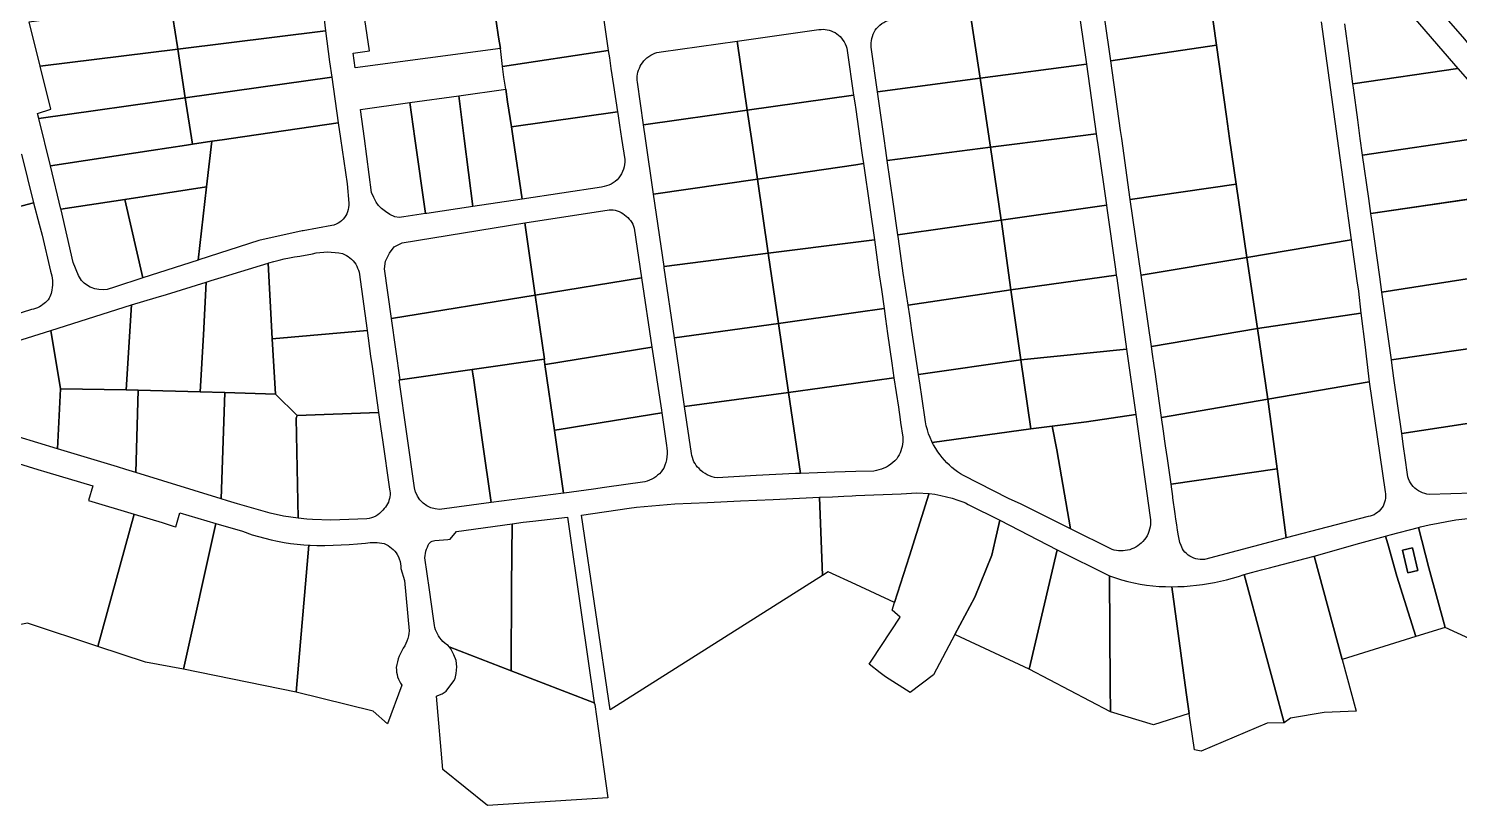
# Model space of a CAD drawing. Header units: metres. Extents: x 3 to 1005126, y 39 to 4383651.
# Drawn here: x 488626.3 to 489110.1, y 4357070 to 4357332.5 of the extents above; entities that cross this region are included whole.
import ezdxf

# ---------------------------------------------------------------- set-up
doc = ezdxf.new("R2010")
doc.units = ezdxf.units.M
doc.header["$MEASUREMENT"] = 0
doc.layers.add('TM_Llucmajor', color=7, linetype='Continuous')

msp = doc.modelspace()

# ---------------------------------------------------------------- linework, layer by layer
at = {"layer": 'TM_Llucmajor', "linetype": 'Continuous', "flags": 128}
for points in [[(489130.04, 4357356.44), (489137.11, 4357347.9), (489116.67, 4357323.03), (489114.42, 4357325.79), (489111.87, 4357328.96), (489105.73, 4357336.1), (489087.4, 4357357.39), (489086.29, 4357358.61), (489110.8, 4357379.67), (489130.04, 4357356.44)], [(488785.83, 4357325.82), (488736.72, 4357319.23), (488736.07, 4357324.19), (488741.56, 4357325.05), (488738.13, 4357348.55), (488781.53, 4357354.97), (488783.66, 4357340.51), (488785.26, 4357329.68), (488785.83, 4357325.82)], [(488992.21, 4357321.62), (488990.23, 4357335.69), (488990.12, 4357336.39), (488990.07, 4357337.09), (488990.08, 4357337.8), (488990.15, 4357338.51), (488990.27, 4357339.21), (488990.46, 4357339.9), (488990.7, 4357340.57), (488990.98, 4357341.22), (488991.3, 4357341.99), (488991.72, 4357342.72), (488992.21, 4357343.41), (488992.77, 4357344.04), (488993, 4357344.26), (488993.59, 4357344.79), (488994.23, 4357345.23), (488994.92, 4357345.62), (488995.64, 4357345.93), (488996.38, 4357346.17), (488997.15, 4357346.34), (489024.65, 4357350.27), (489027.94, 4357326.96), (488992.21, 4357321.62)], [(488676.63, 4357326.38), (488674.32, 4357341.3), (488724.64, 4357348.07), (488725.9, 4357338.47), (488726.76, 4357331.8), (488676.75, 4357325.63), (488676.63, 4357326.38)], [(488785.83, 4357325.82), (488785.26, 4357329.68), (488783.66, 4357340.51), (488819.28, 4357345.93), (488821.05, 4357333.83), (488822.32, 4357325.15), (488786.59, 4357319.72), (488785.83, 4357325.82)], [(488630.24, 4357319.89), (488626.49, 4357334.86), (488674.32, 4357341.3), (488676.63, 4357326.38), (488676.75, 4357325.63), (488630.24, 4357319.89)], [(488913.31, 4357311.16), (488911.17, 4357326.22), (488911.15, 4357326.97), (488911.18, 4357327.72), (488911.27, 4357328.46), (488911.41, 4357329.19), (488911.63, 4357329.92), (488911.88, 4357330.62), (488912.19, 4357331.3), (488912.55, 4357331.96), (488913.03, 4357332.6), (488913.58, 4357333.19), (488914.17, 4357333.73), (488914.81, 4357334.22), (488915.49, 4357334.64), (488916.21, 4357335.01), (488916.95, 4357335.3), (488917.73, 4357335.53), (488931.54, 4357337.46), (488944.49, 4357339.3), (488948.03, 4357315.76), (488913.31, 4357311.16)], [(488679.28, 4357309.17), (488676.75, 4357325.63), (488726.76, 4357331.8), (488728.1, 4357321.26), (488728.84, 4357316.14), (488679.28, 4357309.17)], [(488869.3, 4357304.97), (488865.87, 4357328.33), (488893.54, 4357332.2), (488894.24, 4357332.27), (488894.95, 4357332.3), (488895.65, 4357332.26), (488896.35, 4357332.16), (488897.04, 4357332), (488897.71, 4357331.77), (488898.36, 4357331.5), (488898.98, 4357331.17), (488899.57, 4357330.79), (488900.13, 4357330.36), (488900.69, 4357329.84), (488901.21, 4357329.27), (488901.67, 4357328.67), (488902.08, 4357328.03), (488902.43, 4357327.35), (488902.73, 4357326.65), (488902.96, 4357325.92), (488903.13, 4357325.17), (488905.27, 4357310.09), (488869.3, 4357304.97)], [(488629.8, 4357302.21), (488629.39, 4357303.89), (488633.9, 4357305.27), (488630.24, 4357319.89), (488676.75, 4357325.63), (488679.28, 4357309.17), (488629.8, 4357302.21)], [(488834.24, 4357299.98), (488832.15, 4357314.39), (488832.08, 4357315.09), (488832.07, 4357315.79), (488832.11, 4357316.49), (488832.21, 4357317.17), (488832.36, 4357317.87), (488832.56, 4357318.54), (488832.83, 4357319.19), (488833.13, 4357319.82), (488833.49, 4357320.43), (488833.89, 4357321), (488834.35, 4357321.6), (488834.87, 4357322.16), (488835.41, 4357322.67), (488836.03, 4357323.14), (488836.66, 4357323.55), (488837.33, 4357323.91), (488838.03, 4357324.21), (488838.74, 4357324.45), (488839.48, 4357324.62), (488840.23, 4357324.74), (488865.87, 4357328.33), (488869.3, 4357304.97), (488834.24, 4357299.98)], [(488995.9, 4357295.43), (488995.52, 4357298.09), (488992.21, 4357321.62), (489027.94, 4357326.96), (489031.35, 4357302.81), (489032.39, 4357295.43), (489034.58, 4357279.93), (488998.8, 4357274.83), (488995.9, 4357295.43)], [(488787.65, 4357312.04), (488787.03, 4357316.18), (488786.59, 4357319.72), (488822.32, 4357325.15), (488822.68, 4357322.67), (488823.15, 4357319.04), (488824.05, 4357313.31), (488825.44, 4357304.39), (488789.58, 4357299.3), (488788.29, 4357307.82), (488787.65, 4357312.04)], [(488681.7, 4357293.45), (488679.28, 4357309.17), (488728.84, 4357316.14), (488731.05, 4357300.72), (488694.79, 4357295.43), (488692.53, 4357295.1), (488688.38, 4357294.47), (488688.29, 4357294.46), (488681.7, 4357293.45)], [(488951.07, 4357295.43), (488948.03, 4357315.76), (488983.97, 4357320.53), (488987.31, 4357297.03), (488974.86, 4357295.43), (488951.52, 4357292.43), (488951.07, 4357295.43)], [(489076.57, 4357295.43), (489075.7, 4357301.66), (489074.25, 4357312.47), (489074.05, 4357313.9), (489109.53, 4357319.09), (489123.85, 4357302.72), (489125.99, 4357300.44), (489128.07, 4357298.12), (489128.73, 4357297.37), (489115.53, 4357295.43), (489077.36, 4357289.82), (489076.57, 4357295.43)], [(488773.6, 4357295.43), (488771.77, 4357309.82), (488787.65, 4357312.04), (488788.29, 4357307.82), (488789.58, 4357299.3), (488790.16, 4357295.43), (488793.26, 4357274.91), (488776.54, 4357272.41), (488773.6, 4357295.43)], [(488915.56, 4357295.43), (488913.65, 4357308.79), (488913.31, 4357311.16), (488948.03, 4357315.76), (488951.07, 4357295.43), (488951.52, 4357292.43), (488916.62, 4357287.95), (488916.14, 4357291.36), (488915.56, 4357295.43)], [(488633.71, 4357286.13), (488629.8, 4357302.21), (488679.28, 4357309.17), (488681.7, 4357293.45), (488679.72, 4357293.15), (488667.74, 4357291.32), (488633.71, 4357286.13)], [(488739.85, 4357295.43), (488738.57, 4357305.18), (488755.23, 4357307.51), (488756.93, 4357295.43), (488760.51, 4357270.02), (488753.23, 4357268.93), (488751.57, 4357268.71), (488750.2, 4357268.96), (488748.5, 4357269.76), (488747.05, 4357270.73), (488745.68, 4357271.78), (488744.63, 4357272.75), (488743.82, 4357273.88), (488743.01, 4357275.5), (488742.25, 4357277.17), (488739.85, 4357295.43)], [(488756.93, 4357295.43), (488755.23, 4357307.51), (488771.77, 4357309.82), (488773.6, 4357295.43), (488776.54, 4357272.41), (488760.99, 4357270.09), (488760.51, 4357270.02), (488756.93, 4357295.43)], [(488870.7, 4357295.43), (488869.3, 4357304.97), (488905.27, 4357310.09), (488905.64, 4357307.49), (488905.97, 4357305.18), (488907.36, 4357295.43), (488908.16, 4357289.77), (488908.58, 4357286.91), (488905.97, 4357286.53), (488872.72, 4357281.7), (488870.7, 4357295.43)], [(488790.16, 4357295.43), (488789.58, 4357299.3), (488825.44, 4357304.39), (488825.53, 4357303.81), (488826.13, 4357299.86), (488826.82, 4357295.43), (488827.93, 4357288.29), (488827.93, 4357287.45), (488827.86, 4357286.62), (488827.71, 4357285.8), (488827.48, 4357284.99), (488827.18, 4357284.21), (488826.81, 4357283.46), (488826.37, 4357282.74), (488825.87, 4357282.07), (488825.29, 4357281.47), (488824.65, 4357280.92), (488823.97, 4357280.43), (488823.25, 4357280.01), (488822.49, 4357279.65), (488821.7, 4357279.36), (488820.9, 4357279.14), (488820.07, 4357278.99), (488793.26, 4357274.91), (488790.16, 4357295.43)], [(488834.9, 4357295.43), (488834.24, 4357299.98), (488869.3, 4357304.97), (488870.7, 4357295.43), (488872.72, 4357281.7), (488837.64, 4357276.61), (488834.9, 4357295.43)], [(488686.5, 4357279.01), (488688.29, 4357294.46), (488688.38, 4357294.47), (488692.53, 4357295.1), (488694.79, 4357295.43), (488731.05, 4357300.72), (488731.81, 4357295.43), (488734.02, 4357280.13), (488734.58, 4357273.57), (488734.6, 4357272.83), (488734.54, 4357272.09), (488734.4, 4357271.37), (488734.19, 4357270.66), (488733.91, 4357269.97), (488733.57, 4357269.32), (488733.15, 4357268.7), (488732.68, 4357268.13), (488732.15, 4357267.62), (488731.57, 4357267.15), (488730.95, 4357266.75), (488730.29, 4357266.42), (488729.59, 4357266.15), (488728.88, 4357265.96), (488724.03, 4357265.1), (488719.17, 4357264.22), (488718.78, 4357264.15), (488704.2, 4357260.98), (488683.92, 4357254.34), (488683.62, 4357254.25), (488686.5, 4357279.01)], [(488955.16, 4357267.81), (488951.52, 4357292.43), (488974.86, 4357295.43), (488987.31, 4357297.03), (488987.53, 4357295.43), (488987.84, 4357293.26), (488990.72, 4357272.84), (488955.16, 4357267.81)], [(489141.78, 4357279.93), (489142.27, 4357279.16), (489142.24, 4357279.15), (489080.14, 4357270.06), (489079.42, 4357275.16), (489077.36, 4357289.82), (489115.53, 4357295.43), (489128.11, 4357297.28), (489128.73, 4357297.37), (489130.13, 4357295.76), (489130.4, 4357295.43), (489132.13, 4357293.34), (489134.07, 4357290.9), (489135.96, 4357288.42), (489137.79, 4357285.89), (489139.57, 4357283.32), (489140.59, 4357281.78), (489141.29, 4357280.7), (489141.78, 4357279.93)], [(488686.5, 4357279.01), (488658.85, 4357274.79), (488637.28, 4357271.5), (488633.71, 4357286.13), (488667.74, 4357291.32), (488679.72, 4357293.15), (488681.7, 4357293.45), (488688.29, 4357294.46), (488686.5, 4357279.01)], [(488920.25, 4357262.88), (488918.65, 4357273.95), (488916.62, 4357287.95), (488951.52, 4357292.43), (488955.16, 4357267.81), (488920.25, 4357262.88)], [(488591.34, 4357263.98), (488586.94, 4357279.42), (488623.92, 4357290.13), (488627.96, 4357273.64), (488591.34, 4357263.98)], [(488876.4, 4357256.62), (488872.72, 4357281.7), (488905.97, 4357286.53), (488908.58, 4357286.91), (488910.71, 4357272.07), (488912.28, 4357261.2), (488905.97, 4357260.39), (488876.4, 4357256.62)], [(488683.62, 4357254.25), (488665.01, 4357248.31), (488658.85, 4357274.79), (488686.5, 4357279.01), (488683.62, 4357254.25)], [(488841.2, 4357252.13), (488837.64, 4357276.61), (488872.72, 4357281.7), (488876.4, 4357256.62), (488841.2, 4357252.13)], [(488998.8, 4357274.83), (489034.58, 4357279.93), (489038.24, 4357255.14), (489002.51, 4357249.18), (488998.8, 4357274.83)], [(488652.88, 4357244.4), (488651.5, 4357244.27), (488650.11, 4357244.33), (488648.76, 4357244.6), (488647.45, 4357245.06), (488647.13, 4357245.2), (488646.22, 4357245.7), (488645.1, 4357246.51), (488644.17, 4357247.41), (488643.16, 4357249.09), (488641.41, 4357253.49), (488637.33, 4357271.29), (488637.28, 4357271.5), (488658.85, 4357274.79), (488665.01, 4357248.31), (488655.33, 4357245.16), (488652.88, 4357244.4)], [(488958.43, 4357244.23), (488955.24, 4357267.35), (488955.16, 4357267.81), (488990.72, 4357272.84), (488990.86, 4357271.84), (488993.77, 4357251.27), (488994.06, 4357249.22), (488958.43, 4357244.23)], [(489113.85, 4357272.63), (489117.73, 4357248.76), (489083.84, 4357243.49), (489083.12, 4357248.64), (489080.44, 4357267.88), (489080.15, 4357269.97), (489080.14, 4357270.06), (489113.48, 4357274.94), (489113.85, 4357272.63)], [(488797.64, 4357242.46), (488794.08, 4357266.91), (488821.21, 4357271.09), (488821.9, 4357271.22), (488822.6, 4357271.3), (488823.3, 4357271.31), (488824, 4357271.25), (488824.69, 4357271.13), (488825.37, 4357270.94), (488826.03, 4357270.7), (488826.66, 4357270.39), (488827.26, 4357270.02), (488827.81, 4357269.6), (488828.39, 4357269.19), (488828.93, 4357268.71), (488829.41, 4357268.19), (488829.86, 4357267.64), (488830.25, 4357267.04), (488830.59, 4357266.42), (488830.86, 4357265.76), (488831.08, 4357265.09), (488833.58, 4357248.3), (488797.64, 4357242.46)], [(488923.67, 4357239.12), (488922.06, 4357249.91), (488921.16, 4357256.54), (488920.34, 4357262.23), (488920.25, 4357262.88), (488955.16, 4357267.81), (488955.24, 4357267.35), (488958.43, 4357244.23), (488923.67, 4357239.12)], [(488749.03, 4357234.58), (488746.7, 4357251.36), (488746.96, 4357253.95), (488748.38, 4357256.67), (488749.94, 4357258.74), (488752.66, 4357260.16), (488794.08, 4357266.91), (488797.64, 4357242.46), (488749.03, 4357234.58)], [(488879.88, 4357232.92), (488876.4, 4357256.62), (488905.97, 4357260.39), (488912.28, 4357261.2), (488913.27, 4357254.35), (488913.95, 4357249.37), (488914.64, 4357244.39), (488915.54, 4357237.9), (488905.97, 4357236.56), (488879.88, 4357232.92)], [(489041.77, 4357231.18), (489038.24, 4357255.14), (489073.5, 4357261.16), (489075.37, 4357247.34), (489075.92, 4357243.75), (489076.79, 4357236.42), (489041.77, 4357231.18)], [(488692.7, 4357209.59), (488692.61, 4357209.59), (488684.32, 4357209.81), (488685.45, 4357228.99), (488686.41, 4357246.86), (488688.05, 4357247.36), (488691.45, 4357248.38), (488707.29, 4357253.28), (488708.73, 4357227.7), (488709.78, 4357209), (488692.7, 4357209.59)], [(488708.73, 4357227.7), (488707.29, 4357253.28), (488707.57, 4357253.37), (488709.29, 4357253.86), (488711.01, 4357254.31), (488712.75, 4357254.72), (488714.5, 4357255.08), (488716.26, 4357255.4), (488718.02, 4357255.68), (488722.32, 4357256.46), (488723.57, 4357256.72), (488724.84, 4357256.9), (488726.11, 4357257.02), (488727.39, 4357257.06), (488728.67, 4357257.03), (488729.94, 4357256.92), (488731.21, 4357256.75), (488732.46, 4357256.5), (488733.13, 4357256.22), (488733.78, 4357255.89), (488734.4, 4357255.51), (488734.98, 4357255.07), (488735.53, 4357254.59), (488736.04, 4357254.07), (488736.5, 4357253.51), (488736.92, 4357252.91), (488737.28, 4357252.28), (488737.59, 4357251.62), (488737.85, 4357250.94), (488738.05, 4357250.24), (488740.76, 4357230.49), (488708.73, 4357227.7)], [(488844.73, 4357228.02), (488841.26, 4357251.69), (488841.2, 4357252.13), (488876.4, 4357256.62), (488879.88, 4357232.92), (488844.73, 4357228.02)], [(489005.99, 4357225.12), (489002.51, 4357249.18), (489038.24, 4357255.14), (489041.77, 4357231.18), (489005.99, 4357225.12)], [(488801.05, 4357219.05), (488800.91, 4357219.03), (488800.66, 4357220.77), (488800.79, 4357220.79), (488797.64, 4357242.46), (488833.58, 4357248.3), (488837.08, 4357224.9), (488801.05, 4357219.05)], [(488961.84, 4357220.59), (488958.43, 4357244.23), (488994.06, 4357249.22), (488994.2, 4357248.23), (488997.57, 4357224.24), (488961.84, 4357220.59)], [(489087.07, 4357220.56), (489086.85, 4357222.14), (489084.52, 4357238.69), (489083.84, 4357243.49), (489117.73, 4357248.76), (489118.19, 4357245.91), (489121.49, 4357225.51), (489087.07, 4357220.56)], [(488663.4, 4357210.36), (488659.29, 4357210.43), (488661.17, 4357239.2), (488669.48, 4357241.64), (488672.93, 4357242.71), (488686.41, 4357246.86), (488685.45, 4357228.99), (488684.32, 4357209.81), (488663.4, 4357210.36)], [(488923.67, 4357239.12), (488958.43, 4357244.23), (488961.84, 4357220.59), (488927.18, 4357215.63), (488924.96, 4357230.56), (488924.22, 4357235.47), (488923.67, 4357239.12)], [(488637.14, 4357210.81), (488633.85, 4357230.54), (488661.17, 4357239.2), (488659.29, 4357210.43), (488637.14, 4357210.81)], [(488800.66, 4357220.77), (488776.33, 4357217.33), (488751.91, 4357213.87), (488749.03, 4357234.58), (488797.64, 4357242.46), (488800.79, 4357220.79), (488800.66, 4357220.77)], [(488883.27, 4357209.55), (488879.88, 4357232.92), (488905.97, 4357236.56), (488915.54, 4357237.9), (488916.03, 4357234.43), (488916.74, 4357229.45), (488918.18, 4357219.47), (488918.9, 4357214.47), (488905.97, 4357212.68), (488883.27, 4357209.55)], [(489045.3, 4357207.27), (489041.77, 4357231.18), (489076.79, 4357236.42), (489078.16, 4357224.93), (489078.53, 4357221.82), (489079.56, 4357213.19), (489045.3, 4357207.27)], [(488709.78, 4357209), (488708.73, 4357227.7), (488740.76, 4357230.49), (488741.95, 4357221.86), (488742.52, 4357218.39), (488744.64, 4357202.8), (488717.12, 4357201.8), (488709.78, 4357209)], [(488848.13, 4357204.87), (488844.73, 4357228.02), (488879.88, 4357232.92), (488883.27, 4357209.55), (488848.13, 4357204.87)], [(489009.39, 4357201.06), (489008.7, 4357205.92), (489007.2, 4357216.59), (489006.9, 4357218.72), (489006.35, 4357222.56), (489005.99, 4357225.12), (489041.77, 4357231.18), (489045.3, 4357207.27), (489009.39, 4357201.06)], [(488801.05, 4357219.05), (488837.08, 4357224.9), (488840.27, 4357203.55), (488840.4, 4357202.65), (488811.9, 4357198.02), (488808.49, 4357197.47), (488804.3, 4357196.79), (488804.11, 4357196.76), (488800.91, 4357219.03), (488801.05, 4357219.05)], [(488965.2, 4357197.27), (488961.84, 4357220.59), (488997.57, 4357224.24), (488999.68, 4357209.27), (489000.68, 4357202.15), (488983.98, 4357199.67), (488972.36, 4357198.21), (488965.2, 4357197.27)], [(489090.6, 4357195.64), (489087.95, 4357214.35), (489087.21, 4357219.56), (489087.07, 4357220.56), (489121.49, 4357225.51), (489121.59, 4357224.91), (489122.52, 4357219.19), (489123.66, 4357212.99), (489125.27, 4357201.03), (489090.6, 4357195.64)], [(488800.91, 4357219.03), (488804.11, 4357196.76), (488807.16, 4357175.52), (488782.7, 4357172.32), (488779.8, 4357192.81), (488776.73, 4357214.5), (488776.65, 4357215.09), (488776.33, 4357217.33), (488800.66, 4357220.77), (488800.91, 4357219.03)], [(488927.18, 4357215.63), (488961.84, 4357220.59), (488965.2, 4357197.27), (488931.87, 4357192.66), (488931.68, 4357193.04), (488931.12, 4357194.31), (488930.62, 4357195.6), (488930.2, 4357196.92), (488929.84, 4357198.26), (488929.58, 4357199.62), (488928.29, 4357208.19), (488927.72, 4357212.01), (488927.18, 4357215.63)], [(488779.8, 4357192.81), (488782.7, 4357172.32), (488765.31, 4357170.05), (488763.79, 4357170.19), (488762.32, 4357170.59), (488760.95, 4357171.25), (488759.71, 4357172.14), (488758.64, 4357173.22), (488757.78, 4357174.48), (488757.21, 4357175.74), (488757.15, 4357175.87), (488756.78, 4357177.35), (488751.61, 4357213.83), (488751.91, 4357213.87), (488776.33, 4357217.33), (488776.65, 4357215.09), (488776.73, 4357214.5), (488779.8, 4357192.81)], [(488887.36, 4357182.21), (488883.27, 4357209.55), (488905.97, 4357212.68), (488918.9, 4357214.47), (488919.65, 4357209.52), (488920.39, 4357204.55), (488921.01, 4357200.42), (488921.16, 4357199.42), (488921.91, 4357194.43), (488921.92, 4357193.65), (488921.9, 4357192.89), (488921.83, 4357192.11), (488921.68, 4357191.34), (488921.49, 4357190.59), (488921.26, 4357189.85), (488920.97, 4357189.13), (488920.64, 4357188.43), (488920.25, 4357187.76), (488919.83, 4357187.11), (488919.22, 4357186.46), (488918.56, 4357185.85), (488917.84, 4357185.29), (488917.1, 4357184.79), (488916.33, 4357184.34), (488915.51, 4357183.95), (488914.68, 4357183.62), (488913.83, 4357183.36), (488912.96, 4357183.16), (488912.07, 4357183.02), (488905.97, 4357182.85), (488898.8, 4357182.65), (488887.36, 4357182.21)], [(488656.34, 4357184.44), (488636.08, 4357190.56), (488637.14, 4357210.81), (488659.29, 4357210.43), (488663.4, 4357210.36), (488662.58, 4357182.46), (488659.18, 4357183.51), (488656.34, 4357184.44)], [(488691.42, 4357173.58), (488662.58, 4357182.46), (488663.4, 4357210.36), (488684.32, 4357209.81), (488692.61, 4357209.59), (488692.7, 4357209.59), (488691.42, 4357173.58)], [(488717.42, 4357167.09), (488714.94, 4357167.4), (488712.5, 4357167.75), (488707.96, 4357168.8), (488696.99, 4357171.94), (488693.61, 4357172.91), (488691.42, 4357173.58), (488692.7, 4357209.59), (488709.78, 4357209), (488717.12, 4357201.8), (488716.82, 4357200.85), (488717.42, 4357167.09)], [(488887.36, 4357182.21), (488885.58, 4357182.14), (488872.34, 4357181.5), (488859.11, 4357180.74), (488858.25, 4357180.87), (488857.41, 4357181.09), (488856.59, 4357181.36), (488855.8, 4357181.72), (488855.04, 4357182.15), (488854.33, 4357182.64), (488853.66, 4357183.2), (488853.04, 4357183.81), (488852.53, 4357184.34), (488852.07, 4357184.92), (488851.66, 4357185.53), (488851.3, 4357186.17), (488851, 4357186.84), (488850.76, 4357187.54), (488850.58, 4357188.25), (488850.46, 4357188.97), (488848.13, 4357204.87), (488883.27, 4357209.55), (488887.36, 4357182.21)], [(489048.41, 4357183.71), (489045.3, 4357207.27), (489079.56, 4357213.19), (489084.97, 4357175.95), (489085.08, 4357175.25), (489085.12, 4357174.54), (489085.09, 4357173.84), (489084.98, 4357173.14), (489084.8, 4357172.45), (489084.56, 4357171.79), (489084.25, 4357171.15), (489083.88, 4357170.55), (489083.45, 4357169.99), (489082.96, 4357169.47), (489082.43, 4357169.01), (489081.85, 4357168.61), (489081.23, 4357168.26), (489080.58, 4357167.97), (489079.9, 4357167.77), (489079.22, 4357167.63), (489051.47, 4357160.47), (489048.41, 4357183.71)], [(489012.57, 4357178.62), (489011.35, 4357187.27), (489010.74, 4357191.56), (489010.52, 4357193.11), (489010.04, 4357196.46), (489009.39, 4357201.06), (489045.3, 4357207.27), (489048.41, 4357183.71), (489012.57, 4357178.62)], [(488717.42, 4357167.09), (488716.82, 4357200.85), (488717.12, 4357201.8), (488744.64, 4357202.8), (488745.39, 4357197.25), (488745.99, 4357193.52), (488748.36, 4357176.92), (488748.47, 4357176.28), (488748.53, 4357175.63), (488748.53, 4357174.99), (488748.47, 4357174.34), (488748.35, 4357173.7), (488748.18, 4357173.07), (488747.96, 4357172.47), (488747.68, 4357171.88), (488747.35, 4357171.32), (488746.97, 4357170.79), (488746.55, 4357170.3), (488746.09, 4357169.84), (488745.57, 4357169.25), (488745, 4357168.71), (488744.37, 4357168.23), (488743.7, 4357167.81), (488742.99, 4357167.46), (488742.25, 4357167.19), (488741.49, 4357166.99), (488740.71, 4357166.87), (488728.53, 4357166.43), (488722.33, 4357166.6), (488720.36, 4357166.73), (488717.42, 4357167.09)], [(488804.3, 4357196.79), (488808.49, 4357197.47), (488811.9, 4357198.02), (488840.4, 4357202.65), (488842.03, 4357191.69), (488842.16, 4357190.72), (488842.21, 4357189.75), (488842.2, 4357188.77), (488842.11, 4357187.79), (488841.97, 4357186.83), (488841.74, 4357185.87), (488841.45, 4357184.94), (488841.09, 4357184.03), (488840.65, 4357183.36), (488840.15, 4357182.72), (488839.61, 4357182.12), (488839.01, 4357181.57), (488838.38, 4357181.07), (488837.71, 4357180.62), (488837, 4357180.23), (488836.27, 4357179.89), (488835.51, 4357179.61), (488834.73, 4357179.4), (488821.03, 4357177.45), (488817.34, 4357176.93), (488807.4, 4357175.51), (488807.17, 4357175.48), (488807.16, 4357175.52), (488804.11, 4357196.76), (488804.3, 4357196.79)], [(488978.62, 4357163.5), (488974.02, 4357190.2), (488972.36, 4357198.21), (488983.98, 4357199.67), (489000.68, 4357202.15), (489005.58, 4357167.27), (489005.66, 4357166.47), (489005.68, 4357165.69), (489005.63, 4357164.9), (489005.52, 4357164.12), (489005.35, 4357163.35), (489005.12, 4357162.59), (489004.82, 4357161.86), (489004.46, 4357161.15), (489004.05, 4357160.47), (489003.59, 4357159.83), (489003.08, 4357159.23), (489002.52, 4357158.67), (489001.95, 4357158.17), (489001.34, 4357157.72), (489000.69, 4357157.32), (489000.02, 4357156.96), (488999.32, 4357156.66), (488998.62, 4357156.42), (488997.87, 4357156.23), (488997.12, 4357156.1), (488996.37, 4357156.03), (488995.62, 4357156.01), (488994.85, 4357156.06), (488994.1, 4357156.16), (488993.36, 4357156.32), (488992.63, 4357156.54), (488978.62, 4357163.5)], [(489129.15, 4357175.99), (489099.85, 4357175.12), (489099.07, 4357175.22), (489098.35, 4357175.39), (489097.62, 4357175.63), (489096.92, 4357175.93), (489096.25, 4357176.3), (489095.62, 4357176.73), (489095.03, 4357177.22), (489094.49, 4357177.76), (489094.02, 4357178.34), (489093.57, 4357178.97), (489093.2, 4357179.64), (489092.9, 4357180.34), (489092.66, 4357181.07), (489092.49, 4357181.82), (489091.7, 4357187.52), (489091.2, 4357191.27), (489090.6, 4357195.64), (489125.27, 4357201.03), (489126, 4357196.5), (489128.57, 4357180.56), (489129.02, 4357177.06), (489129.15, 4357175.99)], [(488978.62, 4357163.5), (488961.92, 4357171.79), (488957.65, 4357173.77), (488942.38, 4357181.47), (488941.37, 4357182.09), (488940.39, 4357182.75), (488939.43, 4357183.46), (488938.52, 4357184.2), (488937.63, 4357184.99), (488936.78, 4357185.81), (488935.97, 4357186.67), (488935.2, 4357187.57), (488934.48, 4357188.51), (488933.79, 4357189.47), (488933.02, 4357190.62), (488932.32, 4357191.81), (488931.87, 4357192.66), (488965.2, 4357197.27), (488972.36, 4357198.21), (488974.02, 4357190.2), (488978.62, 4357163.5)], [(488586.57, 4357123.9), (488595.11, 4357149.79), (488596.22, 4357153.16), (488608.31, 4357190.02), (488629.43, 4357183.54), (488632.54, 4357182.68), (488648.09, 4357178.02), (488646.6, 4357173.06), (488662.01, 4357168.44), (488649.72, 4357123.72), (488625.94, 4357131.59), (488586.57, 4357123.9)], [(489012.57, 4357178.62), (489048.41, 4357183.71), (489051.47, 4357160.47), (489023.85, 4357153.11), (489023.13, 4357153.09), (489022.42, 4357153.11), (489021.69, 4357153.21), (489020.98, 4357153.37), (489020.3, 4357153.59), (489019.63, 4357153.89), (489018.99, 4357154.23), (489018.39, 4357154.63), (489017.82, 4357155.09), (489017.3, 4357155.59), (489016.83, 4357156.13), (489016.42, 4357156.72), (489015.97, 4357157.79), (489015.6, 4357158.89), (489015.29, 4357159.97), (489015.05, 4357161.11), (489014.78, 4357162.97), (489014.52, 4357164.85), (489014.25, 4357166.72), (489013.99, 4357168.59), (489013.24, 4357173.91), (489013.17, 4357174.39), (489012.57, 4357178.62)], [(488926.65, 4357175.59), (488930.8, 4357175.46), (488930.71, 4357175.19), (488924.11, 4357154.37), (488919.09, 4357138.56), (488905.97, 4357144.61), (488896.65, 4357148.9), (488894.71, 4357147.73), (488893.7, 4357174.13), (488898.1, 4357174.34), (488901.98, 4357174.52), (488904.75, 4357174.65), (488905.97, 4357174.7), (488921.33, 4357175.27), (488926.65, 4357175.59)], [(488894.71, 4357147.73), (488822.97, 4357102.25), (488813.29, 4357168.15), (488829.35, 4357170.45), (488831.91, 4357170.76), (488834.49, 4357171.05), (488837.07, 4357171.3), (488839.65, 4357171.52), (488842.23, 4357171.72), (488844.81, 4357171.89), (488855.91, 4357172.37), (488867.01, 4357172.89), (488878.1, 4357173.4), (488889.21, 4357173.92), (488893.7, 4357174.13), (488894.71, 4357147.73)], [(488914.24, 4357114.85), (488910.5, 4357117.68), (488911.43, 4357119.09), (488920.96, 4357133.64), (488918.26, 4357135.95), (488919.09, 4357138.56), (488924.11, 4357154.37), (488930.71, 4357175.19), (488930.8, 4357175.46), (488932.78, 4357175.16), (488934.74, 4357174.78), (488936.69, 4357174.33), (488938.62, 4357173.8), (488940.52, 4357173.19), (488942.15, 4357172.61), (488943.05, 4357172.21), (488944.02, 4357171.74), (488954.71, 4357166.39), (488953.13, 4357159.57), (488951.98, 4357154.62), (488946.22, 4357140.34), (488939.44, 4357127.75), (488932.22, 4357114.18), (488924.33, 4357108.13), (488916.03, 4357113.5), (488914.24, 4357114.85)], [(488665.89, 4357118.37), (488649.72, 4357123.72), (488662.01, 4357168.44), (488671.54, 4357165.59), (488675.27, 4357164.42), (488676.07, 4357164.19), (488677.43, 4357168.84), (488689.66, 4357165.27), (488678.72, 4357116.01), (488665.89, 4357118.37)], [(488817.58, 4357104.62), (488789.54, 4357115.48), (488789.61, 4357144.09), (488789.78, 4357165.17), (488793.53, 4357165.69), (488796.86, 4357166.12), (488808.48, 4357167.47), (488813.16, 4357135.18), (488817.58, 4357104.62)], [(488953.13, 4357159.57), (488954.71, 4357166.39), (488974.1, 4357156.38), (488964.67, 4357116.04), (488939.69, 4357127.63), (488939.44, 4357127.75), (488946.22, 4357140.34), (488951.98, 4357154.62), (488953.13, 4357159.57)], [(489105.29, 4357130.1), (489099.71, 4357150.24), (489096.24, 4357163.96), (489096.87, 4357164.13), (489099.85, 4357164.82), (489102.85, 4357165.44), (489105.85, 4357166), (489108.86, 4357166.47), (489111.89, 4357166.89), (489114.92, 4357167.22), (489117.96, 4357167.49), (489121.02, 4357167.69), (489119.29, 4357123.74), (489105.29, 4357130.1)], [(488716.75, 4357108.3), (488678.72, 4357116.01), (488689.66, 4357165.27), (488698.62, 4357162.66), (488701.89, 4357161.47), (488704.03, 4357160.84), (488706.18, 4357160.28), (488708.34, 4357159.76), (488710.52, 4357159.31), (488712.71, 4357158.91), (488714.91, 4357158.57), (488717.12, 4357158.29), (488719.34, 4357158.06), (488721.13, 4357157.93), (488716.75, 4357108.3)], [(488768.57, 4357123.6), (488768.17, 4357124.02), (488767.66, 4357124.37), (488767.03, 4357124.87), (488766.44, 4357125.42), (488765.9, 4357126.01), (488765.39, 4357126.63), (488764.94, 4357127.3), (488764.57, 4357127.97), (488764.24, 4357128.66), (488763.96, 4357129.38), (488763.73, 4357130.11), (488763.55, 4357130.85), (488763.41, 4357131.6), (488763.32, 4357132.36), (488763.28, 4357133.13), (488761.86, 4357142.83), (488760.28, 4357153.69), (488760.36, 4357154.43), (488760.49, 4357155.17), (488760.67, 4357155.9), (488760.89, 4357156.62), (488761.15, 4357157.32), (488761.46, 4357158), (488761.7, 4357158.4), (488762.01, 4357158.75), (488762.37, 4357159.05), (488762.78, 4357159.29), (488763.22, 4357159.45), (488763.68, 4357159.54), (488768.13, 4357159.88), (488768.9, 4357159.94), (488771.04, 4357162.56), (488789.78, 4357165.17), (488789.61, 4357144.09), (488789.54, 4357115.48), (488768.57, 4357123.6)], [(489095.39, 4357127.05), (489088.9, 4357147.51), (489085.91, 4357158.36), (489085.13, 4357160.99), (489086.67, 4357161.4), (489096.24, 4357163.96), (489099.71, 4357150.24), (489105.29, 4357130.1), (489095.39, 4357127.05)], [(488721.13, 4357157.93), (488721.56, 4357157.9), (488723.78, 4357157.79), (488726.53, 4357157.84), (488729.27, 4357157.93), (488732.01, 4357158.05), (488734.75, 4357158.2), (488737.49, 4357158.38), (488740.22, 4357158.6), (488741, 4357158.75), (488741.79, 4357158.85), (488742.59, 4357158.9), (488743.39, 4357158.91), (488744.18, 4357158.87), (488744.98, 4357158.79), (488745.76, 4357158.66), (488746.54, 4357158.48), (488747.21, 4357158.18), (488747.86, 4357157.83), (488748.47, 4357157.43), (488749.06, 4357156.98), (488749.6, 4357156.49), (488750.11, 4357155.96), (488750.58, 4357155.39), (488751, 4357154.79), (488751.37, 4357154.05), (488751.67, 4357153.28), (488751.91, 4357152.49), (488752.08, 4357151.68), (488752.18, 4357150.86), (488752.21, 4357150.03), (488753.48, 4357145.96), (488755.04, 4357129.03), (488754.93, 4357128.15), (488754.76, 4357127.27), (488754.53, 4357126.41), (488754.24, 4357125.56), (488753.9, 4357124.74), (488753.51, 4357123.94), (488752.97, 4357123.11), (488752.48, 4357122.25), (488752.04, 4357121.36), (488751.65, 4357120.45), (488751.32, 4357119.52), (488751.04, 4357118.57), (488750.82, 4357117.61), (488750.65, 4357116.63), (488750.67, 4357115.83), (488750.75, 4357115.03), (488750.89, 4357114.24), (488751.1, 4357113.47), (488751.37, 4357112.71), (488751.7, 4357111.98), (488752.08, 4357111.28), (488752.5, 4357110.64), (488747.63, 4357097.52), (488742.85, 4357101.83), (488716.75, 4357108.3), (488721.13, 4357157.93)], [(488992.07, 4357101.57), (488964.67, 4357116.04), (488974.1, 4357156.38), (488991.77, 4357147.59), (488991.98, 4357110.45), (488992.07, 4357101.57)], [(489070.4, 4357119.36), (489060.94, 4357154.25), (489076.45, 4357158.67), (489085.13, 4357160.99), (489085.91, 4357158.36), (489088.9, 4357147.51), (489095.39, 4357127.05), (489070.4, 4357119.36)], [(489094.22, 4357157.03), (489090.87, 4357156.23), (489092.67, 4357148.64), (489096.03, 4357149.44), (489094.22, 4357157.03)], [(489094.22, 4357157.03), (489096.03, 4357149.44), (489092.67, 4357148.64), (489090.87, 4357156.23), (489094.22, 4357157.03)], [(489050.82, 4357097.93), (489047.53, 4357110.11), (489043.52, 4357125.11), (489037.3, 4357148.04), (489039.78, 4357148.69), (489043.12, 4357149.57), (489045.92, 4357150.31), (489047.54, 4357150.73), (489060.94, 4357154.25), (489070.4, 4357119.36), (489075.16, 4357101.82), (489064.3, 4357101.36), (489052.92, 4357099.53), (489050.82, 4357097.93)], [(488991.77, 4357147.59), (488993.8, 4357146.89), (488995.87, 4357146.26), (488997.95, 4357145.7), (489000.05, 4357145.22), (489002.16, 4357144.81), (489004.29, 4357144.47), (489006.43, 4357144.22), (489008.57, 4357144.03), (489010.7, 4357143.93), (489012.86, 4357143.9), (489017.67, 4357108.2), (489018.73, 4357101.01), (489006.62, 4357097.19), (488992.07, 4357101.57), (488991.98, 4357110.45), (488991.77, 4357147.59)], [(489018.73, 4357101.01), (489017.67, 4357108.2), (489012.86, 4357143.9), (489014.93, 4357143.94), (489017.02, 4357144.04), (489019.08, 4357144.2), (489021.14, 4357144.41), (489023.2, 4357144.67), (489025.25, 4357144.99), (489027.3, 4357145.36), (489029.33, 4357145.79), (489031.35, 4357146.27), (489033.35, 4357146.81), (489035.34, 4357147.4), (489037.3, 4357148.04), (489043.52, 4357125.11), (489047.53, 4357110.11), (489050.82, 4357097.93), (489045.11, 4357097.79), (489022.78, 4357088.37), (489020.53, 4357088.83), (489018.73, 4357101.01)], [(488817.58, 4357104.62), (488817.83, 4357104.06), (488818.94, 4357095.99), (488822.16, 4357072.53), (488781.46, 4357070.01), (488766.35, 4357082.14), (488764.19, 4357106.93), (488764.67, 4357107.11), (488766.11, 4357107.72), (488767.48, 4357108.61), (488770.12, 4357112.09), (488770.51, 4357112.93), (488770.94, 4357114.61), (488771.17, 4357116.89), (488770.88, 4357118.94), (488770.14, 4357120.86), (488769.07, 4357122.9), (488768.76, 4357123.4), (488768.57, 4357123.6), (488789.54, 4357115.48), (488817.58, 4357104.62)]]:
    msp.add_lwpolyline(points, close=True, dxfattribs=at)
for points in [[(489063.3, 4357334.79), (489068.75, 4357295.43), (489073.5, 4357261.16), (489038.24, 4357255.14), (489034.58, 4357279.93), (489032.39, 4357295.43), (489031.35, 4357302.81), (489027.94, 4357326.96), (489027.94, 4357326.96), (489024.65, 4357350.27)], [(489082.37, 4357350.59), (489103.03, 4357326.57), (489109.53, 4357319.09), (489074.05, 4357313.9), (489074.05, 4357313.9), (489072.77, 4357323.29), (489071.32, 4357334.1)], [(488981.9, 4357335.23), (488983.97, 4357320.53), (488948.03, 4357315.76), (488948.03, 4357315.76), (488944.49, 4357339.3)], [(488591.34, 4357263.98), (488627.96, 4357273.64), (488629.86, 4357266.5), (488630.88, 4357262.73), (488633.69, 4357250.58), (488633.95, 4357249.81), (488634.16, 4357249.03), (488634.31, 4357248.23), (488634.41, 4357247.42), (488634.45, 4357246.61), (488634.43, 4357245.8), (488634.35, 4357244.99), (488634.22, 4357244.19), (488634.13, 4357243.6), (488633.98, 4357243.02), (488633.78, 4357242.46), (488633.54, 4357241.91), (488633.24, 4357241.4), (488632.9, 4357240.9), (488632.52, 4357240.44), (488632.1, 4357240.02), (488631.65, 4357239.63), (488631.16, 4357239.29), (488630.58, 4357238.89), (488629.97, 4357238.53), (488629.33, 4357238.22), (488628.67, 4357237.96), (488628, 4357237.74), (488627.31, 4357237.58), (488601.25, 4357229.24)], [(488603.96, 4357221.16), (488633.85, 4357230.54), (488637.14, 4357210.81), (488636.08, 4357190.56), (488636.08, 4357190.56), (488602.71, 4357200.64)]]:
    msp.add_lwpolyline(points, dxfattribs=at)

doc.saveas('drawing.dxf')
